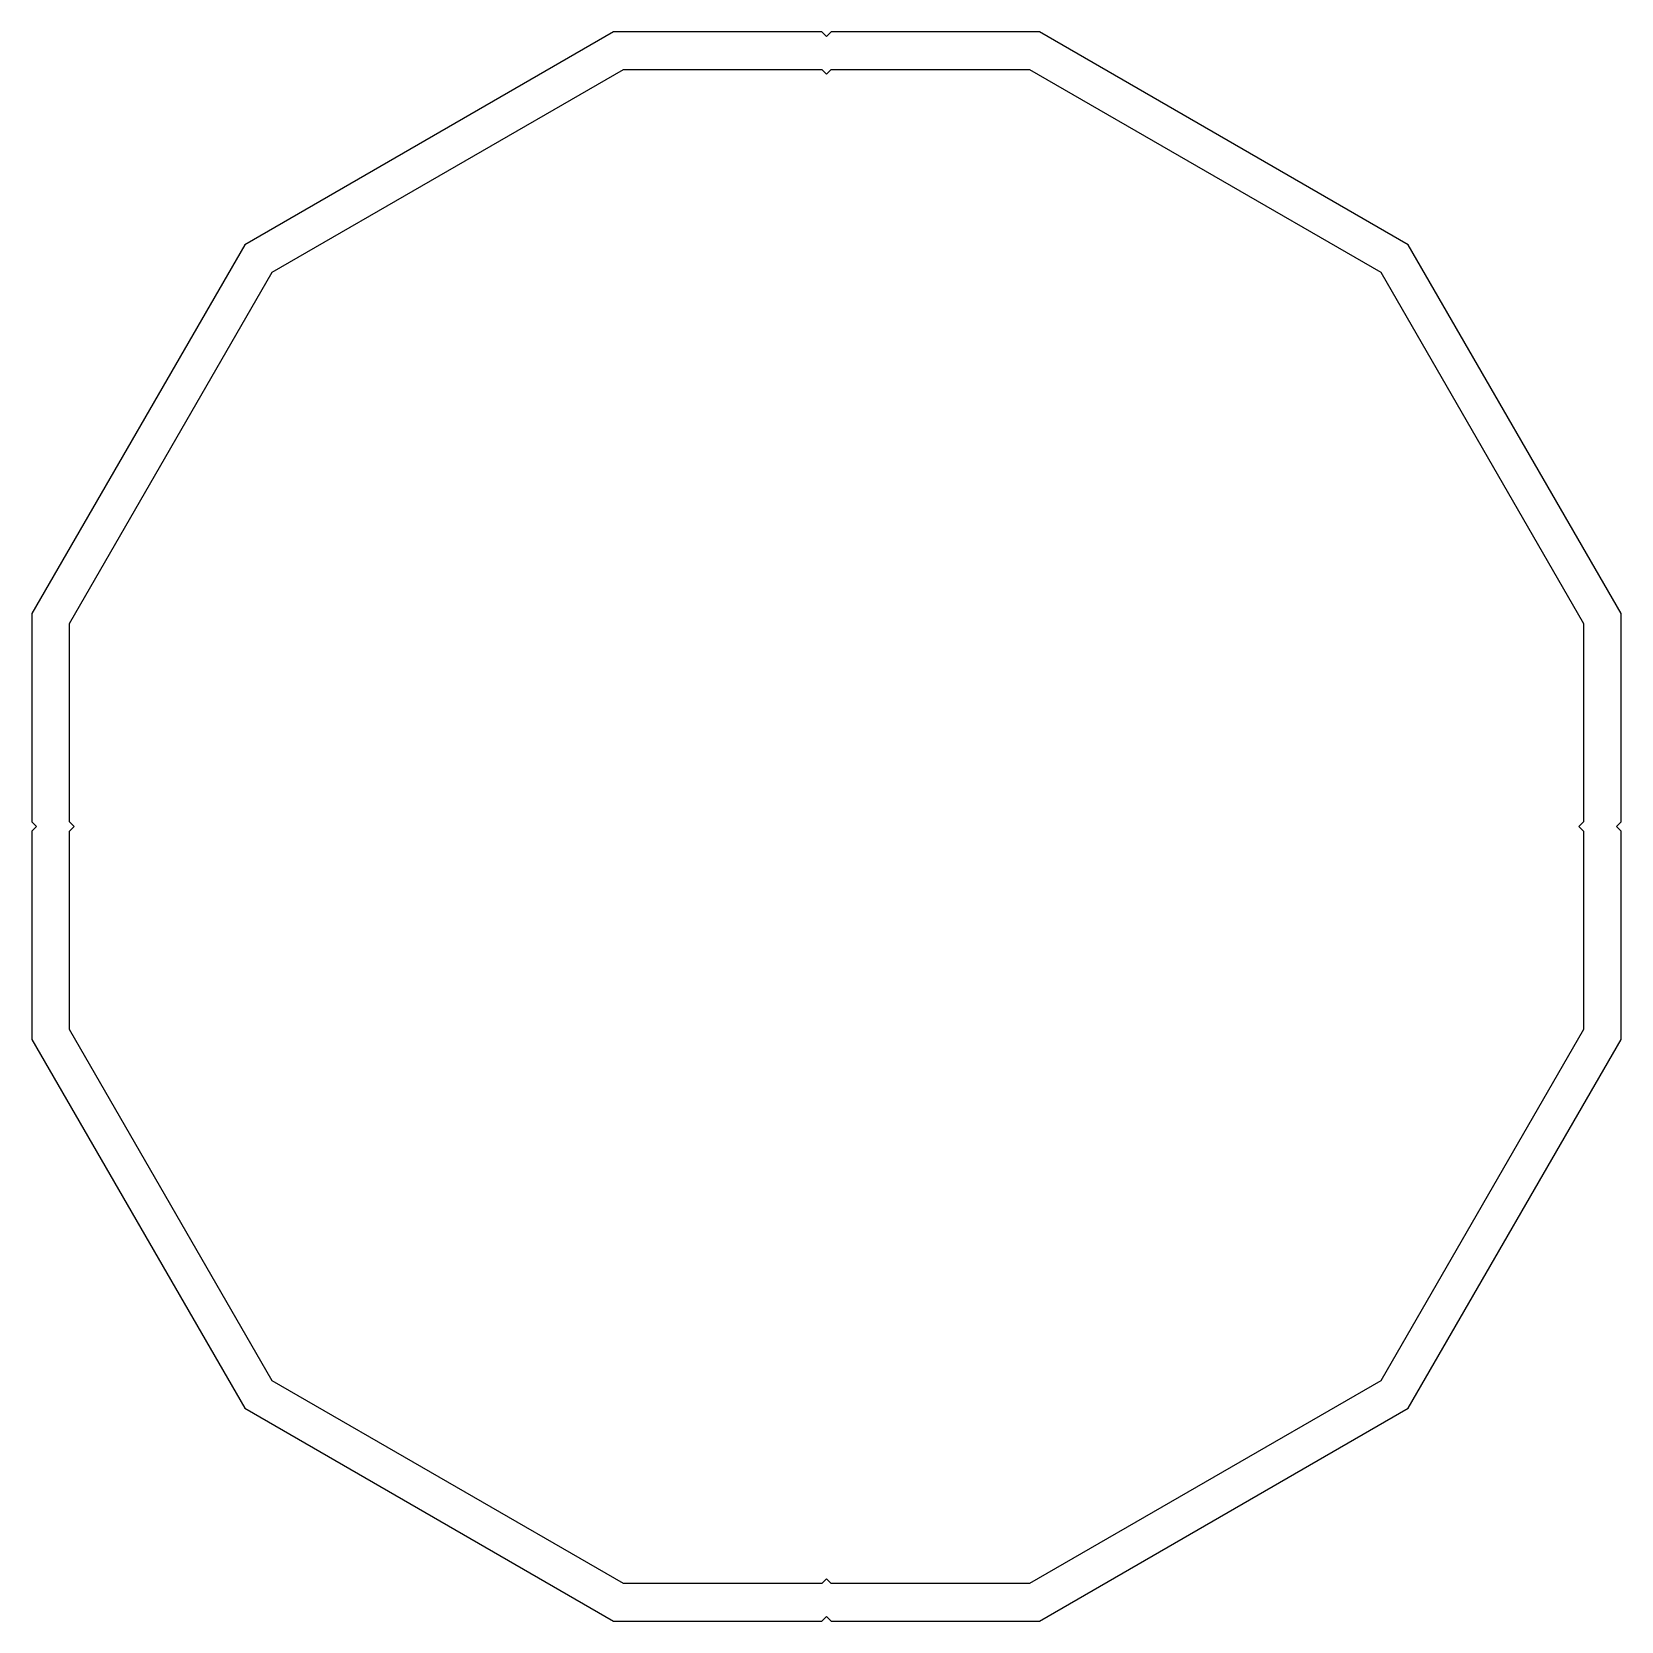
# Model space of a CAD drawing. Extents: x -43 to 42.5, y 16.8 to 102.3.
import ezdxf

# ---------------------------------------------------------------- set-up
doc = ezdxf.new("R2010")
doc.units = 0
doc.layers.get('0').update_dxf_attribs({"linetype": 'CONTINUOUS'})

msp = doc.modelspace()

# ---------------------------------------------------------------- linework, layer by layer
for p, q in [((-11.712, 102.267), (-31.54, 90.819)), ((-0.514, 102.267), (-11.712, 102.267)), ((-0.264, 102.017), (-0.514, 102.267)), ((-0.014, 102.267), (-0.264, 102.017)), ((11.185, 102.267), (-0.014, 102.267)), ((31.013, 90.819), (11.185, 102.267)), ((-30.058, 89.336), (-11.169, 100.242)), ((-11.169, 100.242), (-0.514, 100.242)), ((-0.514, 100.242), (-0.264, 99.992)), ((-0.264, 99.992), (-0.014, 100.242)), ((-0.014, 100.242), (10.642, 100.242)), ((10.642, 100.242), (29.531, 89.336)), ((-31.54, 90.819), (-42.989, 70.99)), ((42.461, 70.99), (31.013, 90.819)), ((-40.964, 70.447), (-30.058, 89.336)), ((29.531, 89.336), (40.436, 70.447)), ((-42.989, 70.99), (-42.989, 59.792)), ((42.461, 59.792), (42.461, 70.99)), ((-40.964, 59.792), (-40.964, 70.447)), ((40.436, 70.447), (40.436, 59.792)), ((-42.989, 59.792), (-42.739, 59.542)), ((-42.739, 59.542), (-42.989, 59.292)), ((-42.989, 59.292), (-42.989, 48.094)), ((-40.714, 59.542), (-40.964, 59.792)), ((-40.964, 59.292), (-40.714, 59.542)), ((-40.964, 48.636), (-40.964, 59.292)), ((40.436, 59.792), (40.186, 59.542)), ((40.186, 59.542), (40.436, 59.292)), ((40.436, 59.292), (40.436, 48.636)), ((42.211, 59.542), (42.461, 59.792)), ((42.461, 59.292), (42.211, 59.542)), ((42.461, 48.094), (42.461, 59.292)), ((-42.989, 48.094), (-31.54, 28.265)), ((-30.058, 29.747), (-40.964, 48.636)), ((40.436, 48.636), (29.531, 29.747)), ((31.013, 28.265), (42.461, 48.094)), ((-11.169, 18.842), (-30.058, 29.747)), ((29.531, 29.747), (10.642, 18.842)), ((-31.54, 28.265), (-11.712, 16.817)), ((11.185, 16.817), (31.013, 28.265)), ((-0.514, 18.842), (-11.169, 18.842)), ((-0.264, 19.092), (-0.514, 18.842)), ((-0.014, 18.842), (-0.264, 19.092)), ((10.642, 18.842), (-0.014, 18.842)), ((-11.712, 16.817), (-0.514, 16.817)), ((-0.514, 16.817), (-0.264, 17.067)), ((-0.264, 17.067), (-0.014, 16.817)), ((-0.014, 16.817), (11.185, 16.817))]:
    msp.add_line(p, q)

doc.saveas('drawing.dxf')
